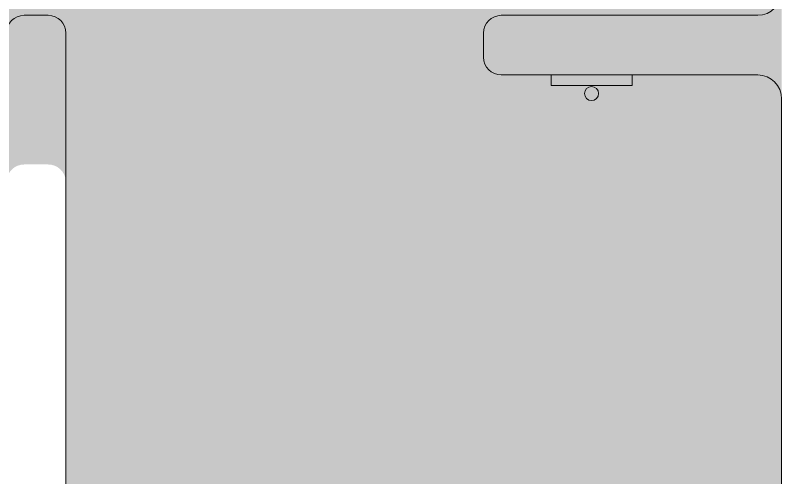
# Model space of a CAD drawing. Header units: metres. Extents: x 8 to 2416, y -346 to 476.
# Drawn here: x 132.632 to 133.917, y -173.768 to -172.993 of the extents above; entities that cross this region are included whole.
import ezdxf

# ---------------------------------------------------------------- set-up
doc = ezdxf.new("R2010")
doc.units = ezdxf.units.M
doc.linetypes.add('0', pattern=[0])
doc.layers.get('0').update_dxf_attribs({"color": 250, "linetype": '0', "lineweight": 20})
for name, color, linetype, lineweight in [('A-WALL', 250, 'Continuous', 20), ('baños', 140, 'Continuous', 0), ('SE-3', 253, 'Continuous', 5)]:
    doc.layers.add(name, color=color, linetype=linetype, lineweight=lineweight)

# ---------------------------------------------------------------- blocks, each defined once
blk = doc.blocks.new('PL BASE 1N NASAS 09')
at = {"layer": 'A-WALL'}
for p, q in [((-109.1111, -37.4497), (-109.1511, -37.4497)), ((-107.9211, -37.4497), (-108.3511, -37.4497)), ((-109.0811, -37.4797), (-109.0811, -38.9597)), ((-108.3811, -37.4797), (-108.3811, -37.5197)), ((-107.9211, -37.5497), (-108.3511, -37.5497)), ((-107.8811, -37.5897), (-107.8811, -38.9597))]:
    blk.add_line(p, q, dxfattribs=at)
for centre, radius, start, end in [((-107.9211, -37.4097), 0.04, 270, 0), ((-109.1511, -37.4797), 0.03, 90, 180), ((-109.1111, -37.4797), 0.03, 0, 90), ((-108.3511, -37.4797), 0.03, 90, 180), ((-108.3511, -37.5197), 0.03, 180, 270), ((-107.9211, -37.5897), 0.04, 0, 90)]:
    blk.add_arc(centre, radius, start, end, dxfattribs=at)
at = {"layer": 'baños'}
blk.add_lwpolyline([(-108.1318, -37.5497), (-108.2677, -37.5497), (-108.2677, -37.5671), (-108.1318, -37.5671)], close=True, dxfattribs=at)
blk.add_circle((-108.1998, -37.5809), 0.0118, dxfattribs=at)
blk = doc.blocks.new('PL MUEBLES 1N NASAS 09')
at = {"layer": 'baños'}
blk.add_blockref('PL BASE 1N NASAS 09', (162.2615, 88.2033), dxfattribs=at)

msp = doc.modelspace()

# ---------------------------------------------------------------- hatches: boundary and pattern name
at = {"layer": 'SE-3', "true_color": 0xffc78f, "transparency": 33554483}
h = msp.add_hatch(color=31, dxfattribs=at)
h.dxf.hatch_style = 1
edge = h.paths.add_edge_path()
edge.add_line((131.81703, -173.31231), (131.81703, -173.27232))
edge.add_arc((131.78703, -173.27253), 0.03, 0.39954, 90)
edge.add_line((131.78703, -173.24253), (131.75703, -173.24253))
edge.add_arc((131.75703, -173.20253), 0.04, 180, 270, ccw=False)
edge.add_line((131.71703, -173.20253), (131.71707, -172.08253))
edge.add_arc((131.67707, -172.08253), 0.04, 0, 90)
edge.add_line((131.67707, -172.04253), (131.60707, -172.04253))
edge.add_arc((131.60707, -172.08253), 0.04, 90, 180)
edge.add_line((131.56707, -172.08253), (131.56707, -171.10253))
edge.add_line((131.56707, -171.10253), (131.60707, -171.14253))
edge.add_line((131.60707, -171.14253), (131.67707, -171.14253))
edge.add_line((131.67707, -171.14253), (131.71707, -171.10253))
edge.add_line((131.71707, -171.10253), (131.71703, -171.03253))
edge.add_arc((131.75703, -171.03253), 0.04, 90, 180, ccw=False)
edge.add_line((131.75703, -170.99253), (131.97703, -170.99253))
edge.add_arc((131.97703, -170.95253), 0.04, 270, 360)
edge.add_line((132.01703, -170.95253), (132.01703, -170.83253))
edge.add_arc((131.97541, -170.8332), 0.04163, 0.92554, 90.7654)
edge.add_line((131.97485, -170.79158), (132.65705, -170.79253))
edge.add_arc((132.65705, -170.83253), 0.04, 89.99997, 180)
edge.add_line((132.61705, -170.83253), (132.61705, -170.95253))
edge.add_arc((132.65705, -170.95253), 0.04, 180, 269.99998)
edge.add_line((132.65705, -170.99253), (132.97713, -170.99253))
edge.add_arc((132.97706, -170.95253), 0.04, 270.10036, 360)
edge.add_line((133.01706, -170.95253), (133.01706, -170.83253))
edge.add_arc((132.97706, -170.83253), 0.04, 0, 90)
edge.add_line((132.97706, -170.79253), (133.65703, -170.79253))
edge.add_arc((133.65703, -170.83253), 0.04, 90, 180)
edge.add_line((133.61703, -170.83253), (133.61703, -170.95253))
edge.add_arc((133.65703, -170.95253), 0.04, 180, 270)
edge.add_line((133.65703, -170.99253), (133.87703, -170.99253))
edge.add_arc((133.87703, -171.03253), 0.04, 0, 90, ccw=False)
edge.add_line((133.91703, -171.03253), (133.91703, -173.16253))
edge.add_line((133.91703, -173.16253), (133.91703, -174.50253))
edge.add_arc((133.87703, -174.50253), 0.04, -90, 0, ccw=False)
edge.add_line((133.87703, -174.54253), (132.78703, -174.54253))
edge.add_arc((132.78703, -174.47253), 0.07, 180.00823, 270, ccw=False)
edge.add_line((132.71703, -174.47254), (132.71686, -173.26932))
edge.add_arc((132.68703, -173.27253), 0.03, 6.15062, 90)
edge.add_line((132.68703, -173.24253), (132.64703, -173.24253))
edge.add_arc((132.64703, -173.27253), 0.03, 90, 173.84935)
edge.add_line((132.61721, -173.26932), (132.61703, -174.47254))
edge.add_arc((132.54703, -174.47253), 0.07, 270, 359.99178, ccw=False)
edge.add_line((132.54703, -174.54253), (131.78703, -174.54253))
edge.add_arc((131.78703, -174.47253), 0.07, 180, 270, ccw=False)
edge.add_line((131.71703, -174.47253), (131.71703, -173.38253))
edge.add_arc((131.75703, -173.38253), 0.04, 90, 180, ccw=False)
edge.add_line((131.75703, -173.34253), (131.78703, -173.34253))
edge.add_arc((131.78703, -173.31253), 0.03, 270, 360.41449)

# ---------------------------------------------------------------- block references
msp.add_blockref('PL MUEBLES 1N NASAS 09', (79.53659, -223.74611))

doc.saveas('drawing.dxf')
